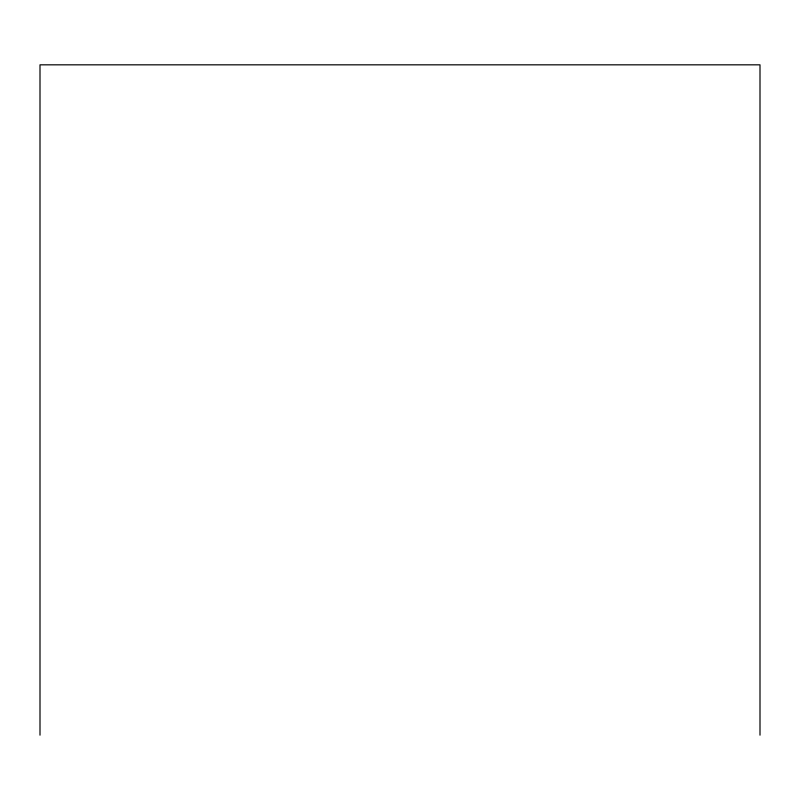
<?xml version="1.0" encoding="UTF-8"?>
<svg xmlns="http://www.w3.org/2000/svg" width="800" height="800" viewBox="0 0 800 800"><rect width="100%" height="100%" fill="white"/><g stroke="black" fill="none" stroke-linecap="round" stroke-linejoin="round"><path stroke-width="1.2" d="M760 735.17L760 64.83L40 64.83L40 735.17"/></g></svg>
